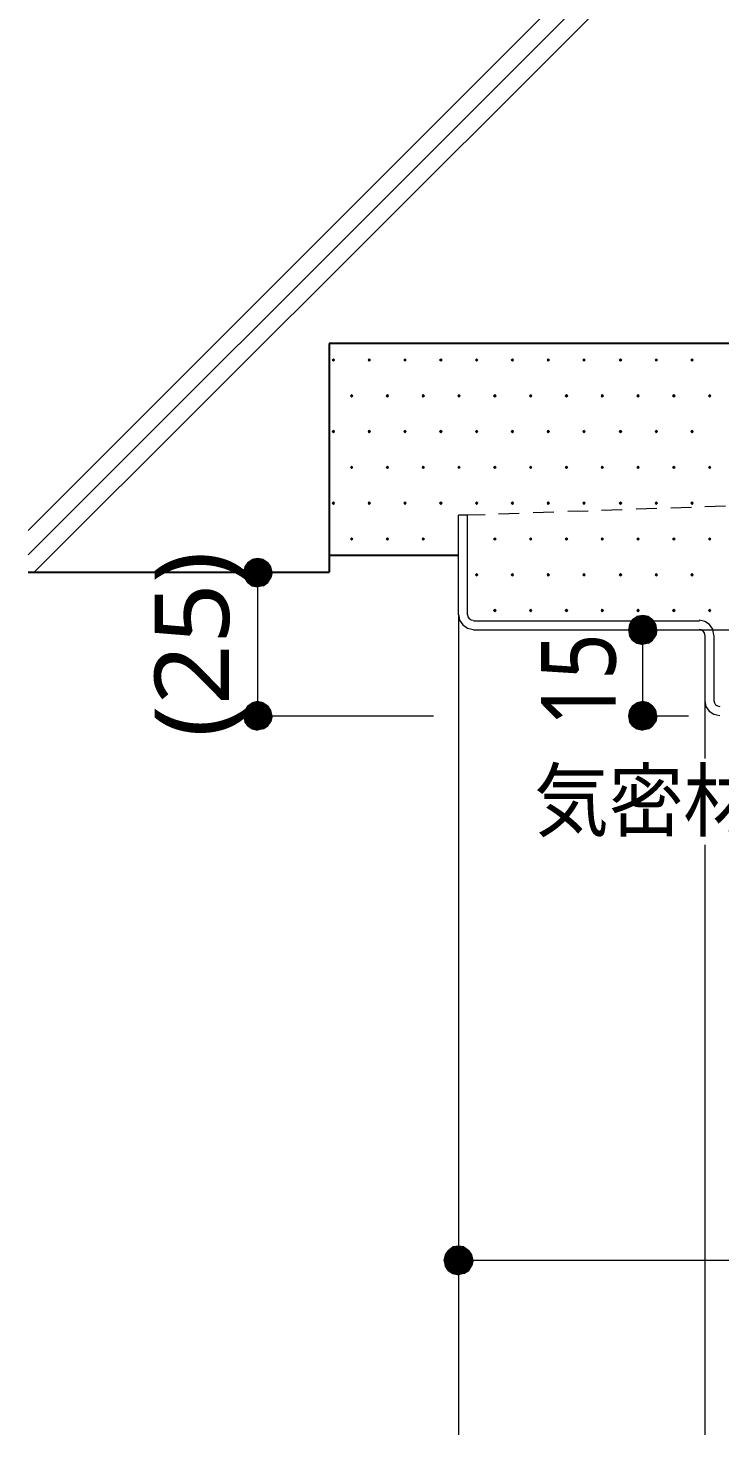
# Model space of a CAD drawing. Header units: millimetres. Extents: x 0 to 420, y 0 to 297.
# Drawn here: x 309.94 to 334.07, y 195.96 to 245.05 of the extents above; entities that cross this region are included whole.
import ezdxf
from ezdxf.enums import TextEntityAlignment as Align

# ---------------------------------------------------------------- set-up
doc = ezdxf.new("R2010")
doc.units = ezdxf.units.MM
doc.styles.add('kst32b', font='NotoSansJP-Variable.ttf')

msp = doc.modelspace()

# ---------------------------------------------------------------- hatches: boundary and pattern name
for points in [[(320.59, 233.511), (320.569, 233.489), (320.548, 233.468), (320.569, 233.447), (320.59, 233.426), (320.612, 233.447), (320.633, 233.468), (320.612, 233.489), (320.59, 233.511)], [(321.839, 233.511), (321.818, 233.489), (321.797, 233.468), (321.818, 233.447), (321.839, 233.426), (321.86, 233.447), (321.882, 233.468), (321.86, 233.489), (321.839, 233.511)], [(323.088, 233.511), (323.067, 233.489), (323.046, 233.468), (323.067, 233.447), (323.088, 233.426), (323.109, 233.447), (323.13, 233.468), (323.109, 233.489), (323.088, 233.511)], [(324.337, 233.511), (324.316, 233.489), (324.295, 233.468), (324.316, 233.447), (324.337, 233.426), (324.358, 233.447), (324.379, 233.468), (324.358, 233.489), (324.337, 233.511)], [(325.586, 233.511), (325.564, 233.489), (325.543, 233.468), (325.564, 233.447), (325.586, 233.426), (325.607, 233.447), (325.628, 233.468), (325.607, 233.489), (325.586, 233.511)], [(326.834, 233.511), (326.813, 233.489), (326.792, 233.468), (326.813, 233.447), (326.834, 233.426), (326.856, 233.447), (326.877, 233.468), (326.856, 233.489), (326.834, 233.511)], [(328.083, 233.511), (328.062, 233.489), (328.041, 233.468), (328.062, 233.447), (328.083, 233.426), (328.104, 233.447), (328.126, 233.468), (328.104, 233.489), (328.083, 233.511)], [(329.332, 233.511), (329.311, 233.489), (329.29, 233.468), (329.311, 233.447), (329.332, 233.426), (329.353, 233.447), (329.375, 233.468), (329.353, 233.489), (329.332, 233.511)], [(330.602, 233.511), (330.581, 233.489), (330.56, 233.468), (330.581, 233.447), (330.602, 233.426), (330.623, 233.447), (330.645, 233.468), (330.623, 233.489), (330.602, 233.511)], [(331.851, 233.511), (331.83, 233.489), (331.809, 233.468), (331.83, 233.447), (331.851, 233.426), (331.872, 233.447), (331.893, 233.468), (331.872, 233.489), (331.851, 233.511)], [(333.1, 233.511), (333.079, 233.489), (333.057, 233.468), (333.079, 233.447), (333.1, 233.426), (333.121, 233.447), (333.142, 233.468), (333.121, 233.489), (333.1, 233.511)], [(321.225, 232.262), (321.204, 232.241), (321.183, 232.22), (321.204, 232.198), (321.225, 232.177), (321.246, 232.198), (321.268, 232.22), (321.246, 232.241), (321.225, 232.262)], [(322.474, 232.262), (322.453, 232.241), (322.432, 232.22), (322.453, 232.198), (322.474, 232.177), (322.495, 232.198), (322.516, 232.22), (322.495, 232.241), (322.474, 232.262)], [(323.723, 232.262), (323.702, 232.241), (323.681, 232.22), (323.702, 232.198), (323.723, 232.177), (323.744, 232.198), (323.765, 232.22), (323.744, 232.241), (323.723, 232.262)], [(324.972, 232.262), (324.951, 232.241), (324.929, 232.22), (324.951, 232.198), (324.972, 232.177), (324.993, 232.198), (325.014, 232.22), (324.993, 232.241), (324.972, 232.262)], [(326.221, 232.262), (326.2, 232.241), (326.178, 232.22), (326.2, 232.198), (326.221, 232.177), (326.242, 232.198), (326.263, 232.22), (326.242, 232.241), (326.221, 232.262)], [(327.47, 232.262), (327.448, 232.241), (327.427, 232.22), (327.448, 232.198), (327.47, 232.177), (327.491, 232.198), (327.512, 232.22), (327.491, 232.241), (327.47, 232.262)], [(328.718, 232.262), (328.697, 232.241), (328.676, 232.22), (328.697, 232.198), (328.718, 232.177), (328.739, 232.198), (328.761, 232.22), (328.739, 232.241), (328.718, 232.262)], [(329.967, 232.262), (329.946, 232.241), (329.925, 232.22), (329.946, 232.198), (329.967, 232.177), (329.988, 232.198), (330.01, 232.22), (329.988, 232.241), (329.967, 232.262)], [(331.216, 232.262), (331.195, 232.241), (331.174, 232.22), (331.195, 232.198), (331.216, 232.177), (331.237, 232.198), (331.258, 232.22), (331.237, 232.241), (331.216, 232.262)], [(332.465, 232.262), (332.444, 232.241), (332.422, 232.22), (332.444, 232.198), (332.465, 232.177), (332.486, 232.198), (332.507, 232.22), (332.486, 232.241), (332.465, 232.262)], [(333.714, 232.262), (333.693, 232.241), (333.671, 232.22), (333.693, 232.198), (333.714, 232.177), (333.735, 232.198), (333.756, 232.22), (333.735, 232.241), (333.714, 232.262)], [(320.59, 231.013), (320.569, 230.992), (320.548, 230.971), (320.569, 230.949), (320.59, 230.928), (320.612, 230.949), (320.633, 230.971), (320.612, 230.992), (320.59, 231.013)], [(321.839, 231.013), (321.818, 230.992), (321.797, 230.971), (321.818, 230.949), (321.839, 230.928), (321.86, 230.949), (321.882, 230.971), (321.86, 230.992), (321.839, 231.013)], [(323.088, 231.013), (323.067, 230.992), (323.046, 230.971), (323.067, 230.949), (323.088, 230.928), (323.109, 230.949), (323.13, 230.971), (323.109, 230.992), (323.088, 231.013)], [(324.337, 231.013), (324.316, 230.992), (324.295, 230.971), (324.316, 230.949), (324.337, 230.928), (324.358, 230.949), (324.379, 230.971), (324.358, 230.992), (324.337, 231.013)], [(325.586, 231.013), (325.564, 230.992), (325.543, 230.971), (325.564, 230.949), (325.586, 230.928), (325.607, 230.949), (325.628, 230.971), (325.607, 230.992), (325.586, 231.013)], [(326.834, 231.013), (326.813, 230.992), (326.792, 230.971), (326.813, 230.949), (326.834, 230.928), (326.856, 230.949), (326.877, 230.971), (326.856, 230.992), (326.834, 231.013)], [(328.083, 231.013), (328.062, 230.992), (328.041, 230.971), (328.062, 230.949), (328.083, 230.928), (328.104, 230.949), (328.126, 230.971), (328.104, 230.992), (328.083, 231.013)], [(329.332, 231.013), (329.311, 230.992), (329.29, 230.971), (329.311, 230.949), (329.332, 230.928), (329.353, 230.949), (329.375, 230.971), (329.353, 230.992), (329.332, 231.013)], [(330.602, 231.013), (330.581, 230.992), (330.56, 230.971), (330.581, 230.949), (330.602, 230.928), (330.623, 230.949), (330.645, 230.971), (330.623, 230.992), (330.602, 231.013)], [(331.851, 231.013), (331.83, 230.992), (331.809, 230.971), (331.83, 230.949), (331.851, 230.928), (331.872, 230.949), (331.893, 230.971), (331.872, 230.992), (331.851, 231.013)], [(333.1, 231.013), (333.079, 230.992), (333.057, 230.971), (333.079, 230.949), (333.1, 230.928), (333.121, 230.949), (333.142, 230.971), (333.121, 230.992), (333.1, 231.013)], [(321.225, 229.764), (321.204, 229.743), (321.183, 229.722), (321.204, 229.701), (321.225, 229.679), (321.246, 229.701), (321.268, 229.722), (321.246, 229.743), (321.225, 229.764)], [(322.474, 229.764), (322.453, 229.743), (322.432, 229.722), (322.453, 229.701), (322.474, 229.679), (322.495, 229.701), (322.516, 229.722), (322.495, 229.743), (322.474, 229.764)], [(323.723, 229.764), (323.702, 229.743), (323.681, 229.722), (323.702, 229.701), (323.723, 229.679), (323.744, 229.701), (323.765, 229.722), (323.744, 229.743), (323.723, 229.764)], [(324.972, 229.764), (324.951, 229.743), (324.929, 229.722), (324.951, 229.701), (324.972, 229.679), (324.993, 229.701), (325.014, 229.722), (324.993, 229.743), (324.972, 229.764)], [(326.221, 229.764), (326.2, 229.743), (326.178, 229.722), (326.2, 229.701), (326.221, 229.679), (326.242, 229.701), (326.263, 229.722), (326.242, 229.743), (326.221, 229.764)], [(327.47, 229.764), (327.448, 229.743), (327.427, 229.722), (327.448, 229.701), (327.47, 229.679), (327.491, 229.701), (327.512, 229.722), (327.491, 229.743), (327.47, 229.764)], [(328.718, 229.764), (328.697, 229.743), (328.676, 229.722), (328.697, 229.701), (328.718, 229.679), (328.739, 229.701), (328.761, 229.722), (328.739, 229.743), (328.718, 229.764)], [(329.967, 229.764), (329.946, 229.743), (329.925, 229.722), (329.946, 229.701), (329.967, 229.679), (329.988, 229.701), (330.01, 229.722), (329.988, 229.743), (329.967, 229.764)], [(331.216, 229.764), (331.195, 229.743), (331.174, 229.722), (331.195, 229.701), (331.216, 229.679), (331.237, 229.701), (331.258, 229.722), (331.237, 229.743), (331.216, 229.764)], [(332.465, 229.764), (332.444, 229.743), (332.422, 229.722), (332.444, 229.701), (332.465, 229.679), (332.486, 229.701), (332.507, 229.722), (332.486, 229.743), (332.465, 229.764)], [(333.714, 229.764), (333.693, 229.743), (333.671, 229.722), (333.693, 229.701), (333.714, 229.679), (333.735, 229.701), (333.756, 229.722), (333.735, 229.743), (333.714, 229.764)], [(320.59, 228.515), (320.569, 228.494), (320.548, 228.473), (320.569, 228.452), (320.59, 228.431), (320.612, 228.452), (320.633, 228.473), (320.612, 228.494), (320.59, 228.515)], [(321.839, 228.515), (321.818, 228.494), (321.797, 228.473), (321.818, 228.452), (321.839, 228.431), (321.86, 228.452), (321.882, 228.473), (321.86, 228.494), (321.839, 228.515)], [(323.088, 228.515), (323.067, 228.494), (323.046, 228.473), (323.067, 228.452), (323.088, 228.431), (323.109, 228.452), (323.13, 228.473), (323.109, 228.494), (323.088, 228.515)], [(324.337, 228.515), (324.316, 228.494), (324.295, 228.473), (324.316, 228.452), (324.337, 228.431), (324.358, 228.452), (324.379, 228.473), (324.358, 228.494), (324.337, 228.515)], [(325.586, 228.515), (325.564, 228.494), (325.543, 228.473), (325.564, 228.452), (325.586, 228.431), (325.607, 228.452), (325.628, 228.473), (325.607, 228.494), (325.586, 228.515)], [(326.834, 228.515), (326.813, 228.494), (326.792, 228.473), (326.813, 228.452), (326.834, 228.431), (326.856, 228.452), (326.877, 228.473), (326.856, 228.494), (326.834, 228.515)], [(328.083, 228.515), (328.062, 228.494), (328.041, 228.473), (328.062, 228.452), (328.083, 228.431), (328.104, 228.452), (328.126, 228.473), (328.104, 228.494), (328.083, 228.515)], [(329.332, 228.515), (329.311, 228.494), (329.29, 228.473), (329.311, 228.452), (329.332, 228.431), (329.353, 228.452), (329.375, 228.473), (329.353, 228.494), (329.332, 228.515)], [(330.602, 228.515), (330.581, 228.494), (330.56, 228.473), (330.581, 228.452), (330.602, 228.431), (330.623, 228.452), (330.645, 228.473), (330.623, 228.494), (330.602, 228.515)], [(331.851, 228.515), (331.83, 228.494), (331.809, 228.473), (331.83, 228.452), (331.851, 228.431), (331.872, 228.452), (331.893, 228.473), (331.872, 228.494), (331.851, 228.515)], [(333.1, 228.515), (333.079, 228.494), (333.057, 228.473), (333.079, 228.452), (333.1, 228.431), (333.121, 228.452), (333.142, 228.473), (333.121, 228.494), (333.1, 228.515)], [(321.225, 227.266), (321.204, 227.245), (321.183, 227.224), (321.204, 227.203), (321.225, 227.182), (321.246, 227.203), (321.268, 227.224), (321.246, 227.245), (321.225, 227.266)], [(322.474, 227.266), (322.453, 227.245), (322.432, 227.224), (322.453, 227.203), (322.474, 227.182), (322.495, 227.203), (322.516, 227.224), (322.495, 227.245), (322.474, 227.266)], [(323.723, 227.266), (323.702, 227.245), (323.681, 227.224), (323.702, 227.203), (323.723, 227.182), (323.744, 227.203), (323.765, 227.224), (323.744, 227.245), (323.723, 227.266)], [(326.221, 227.266), (326.2, 227.245), (326.178, 227.224), (326.2, 227.203), (326.221, 227.182), (326.242, 227.203), (326.263, 227.224), (326.242, 227.245), (326.221, 227.266)], [(327.47, 227.266), (327.448, 227.245), (327.427, 227.224), (327.448, 227.203), (327.47, 227.182), (327.491, 227.203), (327.512, 227.224), (327.491, 227.245), (327.47, 227.266)], [(328.718, 227.266), (328.697, 227.245), (328.676, 227.224), (328.697, 227.203), (328.718, 227.182), (328.739, 227.203), (328.761, 227.224), (328.739, 227.245), (328.718, 227.266)], [(329.967, 227.266), (329.946, 227.245), (329.925, 227.224), (329.946, 227.203), (329.967, 227.182), (329.988, 227.203), (330.01, 227.224), (329.988, 227.245), (329.967, 227.266)], [(331.216, 227.266), (331.195, 227.245), (331.174, 227.224), (331.195, 227.203), (331.216, 227.182), (331.237, 227.203), (331.258, 227.224), (331.237, 227.245), (331.216, 227.266)], [(332.465, 227.266), (332.444, 227.245), (332.422, 227.224), (332.444, 227.203), (332.465, 227.182), (332.486, 227.203), (332.507, 227.224), (332.486, 227.245), (332.465, 227.266)], [(333.714, 227.266), (333.693, 227.245), (333.671, 227.224), (333.693, 227.203), (333.714, 227.182), (333.735, 227.203), (333.756, 227.224), (333.735, 227.245), (333.714, 227.266)], [(317.5, 226.25), (317.458, 226.06), (317.945, 226.06), (317.5, 226.25)], [(325.586, 226.018), (325.564, 225.996), (325.543, 225.975), (325.564, 225.954), (325.586, 225.933), (325.607, 225.954), (325.628, 225.975), (325.607, 225.996), (325.586, 226.018)], [(326.834, 226.018), (326.813, 225.996), (326.792, 225.975), (326.813, 225.954), (326.834, 225.933), (326.856, 225.954), (326.877, 225.975), (326.856, 225.996), (326.834, 226.018)], [(328.083, 226.018), (328.062, 225.996), (328.041, 225.975), (328.062, 225.954), (328.083, 225.933), (328.104, 225.954), (328.126, 225.975), (328.104, 225.996), (328.083, 226.018)], [(329.332, 226.018), (329.311, 225.996), (329.29, 225.975), (329.311, 225.954), (329.332, 225.933), (329.353, 225.954), (329.375, 225.975), (329.353, 225.996), (329.332, 226.018)], [(330.602, 226.018), (330.581, 225.996), (330.56, 225.975), (330.581, 225.954), (330.602, 225.933), (330.623, 225.954), (330.645, 225.975), (330.623, 225.996), (330.602, 226.018)], [(331.851, 226.018), (331.83, 225.996), (331.809, 225.975), (331.83, 225.954), (331.851, 225.933), (331.872, 225.954), (331.893, 225.975), (331.872, 225.996), (331.851, 226.018)], [(333.1, 226.018), (333.079, 225.996), (333.057, 225.975), (333.079, 225.954), (333.1, 225.933), (333.121, 225.954), (333.142, 225.975), (333.121, 225.996), (333.1, 226.018)], [(326.221, 224.769), (326.2, 224.748), (326.178, 224.726), (326.2, 224.705), (326.221, 224.684), (326.242, 224.705), (326.263, 224.726), (326.242, 224.748), (326.221, 224.769)], [(327.47, 224.769), (327.448, 224.748), (327.427, 224.726), (327.448, 224.705), (327.47, 224.684), (327.491, 224.705), (327.512, 224.726), (327.491, 224.748), (327.47, 224.769)], [(328.718, 224.769), (328.697, 224.748), (328.676, 224.726), (328.697, 224.705), (328.718, 224.684), (328.739, 224.705), (328.761, 224.726), (328.739, 224.748), (328.718, 224.769)], [(329.967, 224.769), (329.946, 224.748), (329.925, 224.726), (329.946, 224.705), (329.967, 224.684), (329.988, 224.705), (330.01, 224.726), (329.988, 224.748), (329.967, 224.769)], [(331.216, 224.769), (331.195, 224.748), (331.174, 224.726), (331.195, 224.705), (331.216, 224.684), (331.237, 224.705), (331.258, 224.726), (331.237, 224.748), (331.216, 224.769)], [(332.465, 224.769), (332.444, 224.748), (332.422, 224.726), (332.444, 224.705), (332.465, 224.684), (332.486, 224.705), (332.507, 224.726), (332.486, 224.748), (332.465, 224.769)], [(333.714, 224.769), (333.693, 224.748), (333.671, 224.726), (333.693, 224.705), (333.714, 224.684), (333.735, 224.705), (333.756, 224.726), (333.735, 224.748), (333.714, 224.769)], [(330.92, 224.24), (330.877, 224.049), (331.385, 224.049), (330.92, 224.24)], [(317.5, 221.234), (317.458, 221.043), (317.945, 221.043), (317.5, 221.234)], [(330.92, 221.234), (330.877, 221.043), (331.385, 221.043), (330.92, 221.234)], [(324.485, 202.247), (324.443, 202.057), (324.951, 202.057), (324.485, 202.247)]]:
    msp.add_hatch(color=7).paths.add_polyline_path(points)
h = msp.add_hatch(color=7)
h.paths.add_polyline_path([(317.945, 226.547), (317.754, 226.504), (317.945, 226.06), (317.945, 226.547)])
h.paths.add_polyline_path([(317.754, 226.504), (317.945, 226.06), (317.606, 226.399), (317.754, 226.504)])
h.paths.add_polyline_path([(317.945, 226.06), (317.606, 226.399), (317.5, 226.25), (317.945, 226.06)])
h = msp.add_hatch(color=7)
h.paths.add_polyline_path([(318.41, 226.25), (318.304, 226.399), (317.945, 226.06), (318.41, 226.25)])
h.paths.add_polyline_path([(318.304, 226.399), (317.945, 226.06), (318.135, 226.504), (318.304, 226.399)])
h.paths.add_polyline_path([(317.945, 226.06), (318.135, 226.504), (317.945, 226.547), (317.945, 226.06)])
h = msp.add_hatch(color=7)
h.paths.add_polyline_path([(317.458, 226.06), (317.5, 225.87), (317.945, 226.06), (317.458, 226.06)])
h.paths.add_polyline_path([(317.5, 225.87), (317.945, 226.06), (317.606, 225.7), (317.5, 225.87)])
h.paths.add_polyline_path([(317.945, 226.06), (317.606, 225.7), (317.754, 225.594), (317.945, 226.06)])
h = msp.add_hatch(color=7)
h.paths.add_polyline_path([(317.754, 225.594), (317.945, 225.552), (317.945, 226.06), (317.754, 225.594)])
h.paths.add_polyline_path([(317.945, 225.552), (317.945, 226.06), (318.135, 225.594), (317.945, 225.552)])
h.paths.add_polyline_path([(317.945, 226.06), (318.135, 225.594), (318.304, 225.7), (317.945, 226.06)])
h = msp.add_hatch(color=7)
h.paths.add_polyline_path([(318.304, 225.7), (318.41, 225.87), (317.945, 226.06), (318.304, 225.7)])
h.paths.add_polyline_path([(318.41, 225.87), (317.945, 226.06), (318.453, 226.06), (318.41, 225.87)])
h.paths.add_polyline_path([(317.945, 226.06), (318.453, 226.06), (318.41, 226.25), (317.945, 226.06)])
h = msp.add_hatch(color=7)
h.paths.add_polyline_path([(331.385, 224.557), (331.174, 224.515), (331.385, 224.049), (331.385, 224.557)])
h.paths.add_polyline_path([(331.174, 224.515), (331.385, 224.049), (331.026, 224.409), (331.174, 224.515)])
h.paths.add_polyline_path([(331.385, 224.049), (331.026, 224.409), (330.92, 224.24), (331.385, 224.049)])
h = msp.add_hatch(color=7)
h.paths.add_polyline_path([(331.83, 224.24), (331.724, 224.409), (331.385, 224.049), (331.83, 224.24)])
h.paths.add_polyline_path([(331.724, 224.409), (331.385, 224.049), (331.576, 224.515), (331.724, 224.409)])
h.paths.add_polyline_path([(331.385, 224.049), (331.576, 224.515), (331.385, 224.557), (331.385, 224.049)])
h = msp.add_hatch(color=7)
h.paths.add_polyline_path([(330.877, 224.049), (330.92, 223.859), (331.385, 224.049), (330.877, 224.049)])
h.paths.add_polyline_path([(330.92, 223.859), (331.385, 224.049), (331.026, 223.689), (330.92, 223.859)])
h.paths.add_polyline_path([(331.385, 224.049), (331.026, 223.689), (331.174, 223.583), (331.385, 224.049)])
h = msp.add_hatch(color=7)
h.paths.add_polyline_path([(331.174, 223.583), (331.385, 223.541), (331.385, 224.049), (331.174, 223.583)])
h.paths.add_polyline_path([(331.385, 223.541), (331.385, 224.049), (331.576, 223.583), (331.385, 223.541)])
h.paths.add_polyline_path([(331.385, 224.049), (331.576, 223.583), (331.724, 223.689), (331.385, 224.049)])
h = msp.add_hatch(color=7)
h.paths.add_polyline_path([(331.724, 223.689), (331.83, 223.859), (331.385, 224.049), (331.724, 223.689)])
h.paths.add_polyline_path([(331.83, 223.859), (331.385, 224.049), (331.872, 224.049), (331.83, 223.859)])
h.paths.add_polyline_path([(331.385, 224.049), (331.872, 224.049), (331.83, 224.24), (331.385, 224.049)])
h = msp.add_hatch(color=7)
h.paths.add_polyline_path([(317.945, 221.551), (317.754, 221.509), (317.945, 221.043), (317.945, 221.551)])
h.paths.add_polyline_path([(317.754, 221.509), (317.945, 221.043), (317.606, 221.403), (317.754, 221.509)])
h.paths.add_polyline_path([(317.945, 221.043), (317.606, 221.403), (317.5, 221.234), (317.945, 221.043)])
h = msp.add_hatch(color=7)
h.paths.add_polyline_path([(318.41, 221.234), (318.304, 221.403), (317.945, 221.043), (318.41, 221.234)])
h.paths.add_polyline_path([(318.304, 221.403), (317.945, 221.043), (318.135, 221.509), (318.304, 221.403)])
h.paths.add_polyline_path([(317.945, 221.043), (318.135, 221.509), (317.945, 221.551), (317.945, 221.043)])
h = msp.add_hatch(color=7)
h.paths.add_polyline_path([(331.385, 221.551), (331.174, 221.509), (331.385, 221.043), (331.385, 221.551)])
h.paths.add_polyline_path([(331.174, 221.509), (331.385, 221.043), (331.026, 221.403), (331.174, 221.509)])
h.paths.add_polyline_path([(331.385, 221.043), (331.026, 221.403), (330.92, 221.234), (331.385, 221.043)])
h = msp.add_hatch(color=7)
h.paths.add_polyline_path([(331.83, 221.234), (331.724, 221.403), (331.385, 221.043), (331.83, 221.234)])
h.paths.add_polyline_path([(331.724, 221.403), (331.385, 221.043), (331.576, 221.509), (331.724, 221.403)])
h.paths.add_polyline_path([(331.385, 221.043), (331.576, 221.509), (331.385, 221.551), (331.385, 221.043)])
h = msp.add_hatch(color=7)
h.paths.add_polyline_path([(317.458, 221.043), (317.5, 220.853), (317.945, 221.043), (317.458, 221.043)])
h.paths.add_polyline_path([(317.5, 220.853), (317.945, 221.043), (317.606, 220.705), (317.5, 220.853)])
h.paths.add_polyline_path([(317.945, 221.043), (317.606, 220.705), (317.754, 220.599), (317.945, 221.043)])
h = msp.add_hatch(color=7)
h.paths.add_polyline_path([(317.754, 220.599), (317.945, 220.557), (317.945, 221.043), (317.754, 220.599)])
h.paths.add_polyline_path([(317.945, 220.557), (317.945, 221.043), (318.135, 220.599), (317.945, 220.557)])
h.paths.add_polyline_path([(317.945, 221.043), (318.135, 220.599), (318.304, 220.705), (317.945, 221.043)])
h = msp.add_hatch(color=7)
h.paths.add_polyline_path([(318.304, 220.705), (318.41, 220.853), (317.945, 221.043), (318.304, 220.705)])
h.paths.add_polyline_path([(318.41, 220.853), (317.945, 221.043), (318.453, 221.043), (318.41, 220.853)])
h.paths.add_polyline_path([(317.945, 221.043), (318.453, 221.043), (318.41, 221.234), (317.945, 221.043)])
h = msp.add_hatch(color=7)
h.paths.add_polyline_path([(330.877, 221.043), (330.92, 220.853), (331.385, 221.043), (330.877, 221.043)])
h.paths.add_polyline_path([(330.92, 220.853), (331.385, 221.043), (331.026, 220.705), (330.92, 220.853)])
h.paths.add_polyline_path([(331.385, 221.043), (331.026, 220.705), (331.174, 220.599), (331.385, 221.043)])
h = msp.add_hatch(color=7)
h.paths.add_polyline_path([(331.174, 220.599), (331.385, 220.557), (331.385, 221.043), (331.174, 220.599)])
h.paths.add_polyline_path([(331.385, 220.557), (331.385, 221.043), (331.576, 220.599), (331.385, 220.557)])
h.paths.add_polyline_path([(331.385, 221.043), (331.576, 220.599), (331.724, 220.705), (331.385, 221.043)])
h = msp.add_hatch(color=7)
h.paths.add_polyline_path([(331.724, 220.705), (331.83, 220.853), (331.385, 221.043), (331.724, 220.705)])
h.paths.add_polyline_path([(331.83, 220.853), (331.385, 221.043), (331.872, 221.043), (331.83, 220.853)])
h.paths.add_polyline_path([(331.385, 221.043), (331.872, 221.043), (331.83, 221.234), (331.385, 221.043)])
h = msp.add_hatch(color=7)
h.paths.add_polyline_path([(324.951, 202.544), (324.76, 202.523), (324.951, 202.057), (324.951, 202.544)])
h.paths.add_polyline_path([(324.76, 202.523), (324.951, 202.057), (324.591, 202.396), (324.76, 202.523)])
h.paths.add_polyline_path([(324.951, 202.057), (324.591, 202.396), (324.485, 202.247), (324.951, 202.057)])
h = msp.add_hatch(color=7)
h.paths.add_polyline_path([(325.416, 202.247), (325.311, 202.396), (324.951, 202.057), (325.416, 202.247)])
h.paths.add_polyline_path([(325.311, 202.396), (324.951, 202.057), (325.141, 202.523), (325.311, 202.396)])
h.paths.add_polyline_path([(324.951, 202.057), (325.141, 202.523), (324.951, 202.544), (324.951, 202.057)])
h = msp.add_hatch(color=7)
h.paths.add_polyline_path([(325.311, 201.697), (325.416, 201.866), (324.951, 202.057), (325.311, 201.697)])
h.paths.add_polyline_path([(325.416, 201.866), (324.951, 202.057), (325.459, 202.057), (325.416, 201.866)])
h.paths.add_polyline_path([(324.951, 202.057), (325.459, 202.057), (325.416, 202.247), (324.951, 202.057)])
h = msp.add_hatch(color=7)
h.paths.add_polyline_path([(324.443, 202.057), (324.485, 201.866), (324.951, 202.057), (324.443, 202.057)])
h.paths.add_polyline_path([(324.485, 201.866), (324.951, 202.057), (324.591, 201.697), (324.485, 201.866)])
h.paths.add_polyline_path([(324.951, 202.057), (324.591, 201.697), (324.76, 201.591), (324.951, 202.057)])
h = msp.add_hatch(color=7)
h.paths.add_polyline_path([(324.76, 201.591), (324.951, 201.549), (324.951, 202.057), (324.76, 201.591)])
h.paths.add_polyline_path([(324.951, 201.549), (324.951, 202.057), (325.141, 201.591), (324.951, 201.549)])
h.paths.add_polyline_path([(324.951, 202.057), (325.141, 201.591), (325.311, 201.697), (324.951, 202.057)])

# ---------------------------------------------------------------- linework, layer by layer
at = {"lineweight": 13}
for points in [[(309.944, 226.674), (339.323, 256.053)], [(309.944, 227.521), (338.455, 256.053)], [(310.155, 226.06), (340.17, 256.053)], [(331.872, 228.282), (331.153, 228.261)], [(333.079, 228.325), (332.359, 228.304)], [(334.264, 228.367), (333.544, 228.346)], [(325.268, 228.05), (324.951, 228.05)], [(324.951, 224.578), (324.951, 228.05)], [(325.882, 228.071), (325.268, 228.05)], [(325.268, 224.578), (325.268, 228.05)], [(327.067, 228.113), (326.348, 228.092)], [(328.274, 228.155), (327.554, 228.134)], [(329.48, 228.198), (328.761, 228.177)], [(330.666, 228.24), (329.946, 228.219)], [(317.945, 226.06), (317.945, 221.043)], [(324.951, 224.589), (324.991, 224.387), (325.103, 224.222), (325.267, 224.111), (325.469, 224.07)], [(324.951, 224.578), (324.951, 195.961)], [(325.268, 224.589), (325.284, 224.511), (325.327, 224.447), (325.391, 224.404), (325.469, 224.388)], [(325.48, 224.367), (333.354, 224.367)], [(333.862, 223.869), (333.821, 224.071), (333.71, 224.236), (333.545, 224.347), (333.343, 224.388)], [(325.48, 224.049), (333.354, 224.049)], [(331.385, 221.043), (331.385, 224.049), (336.465, 224.049)], [(333.544, 223.869), (333.529, 223.948), (333.485, 224.011), (333.422, 224.055), (333.343, 224.07)], [(333.544, 223.859), (333.544, 221.573)], [(333.862, 223.859), (333.862, 221.573)], [(333.544, 221.583), (333.585, 221.381), (333.696, 221.217), (333.861, 221.105), (334.063, 221.065)], [(333.544, 221.573), (333.544, 219.562)], [(333.862, 221.583), (333.878, 221.505), (333.921, 221.441), (333.985, 221.398), (334.063, 221.382)], [(324.083, 221.043), (317.945, 221.043)], [(332.973, 221.043), (331.385, 221.043)], [(333.544, 216.556), (333.544, 207.328), (333.544, 195.961)], [(324.951, 202.057), (348.954, 202.057)]]:
    msp.add_lwpolyline(points, dxfattribs=at)
at = {"lineweight": 25}
for points in [[(346.943, 234.04), (320.442, 234.04)], [(320.442, 234.04), (320.442, 226.06)], [(320.442, 226.653), (324.951, 226.653)], [(309.944, 226.06), (320.442, 226.06)]]:
    msp.add_lwpolyline(points, dxfattribs=at)
at = {"lineweight": 0}
for points in [[(320.59, 233.511), (320.569, 233.489), (320.548, 233.468), (320.569, 233.447), (320.59, 233.426), (320.612, 233.447), (320.633, 233.468), (320.612, 233.489)], [(321.839, 233.511), (321.818, 233.489), (321.797, 233.468), (321.818, 233.447), (321.839, 233.426), (321.86, 233.447), (321.882, 233.468), (321.86, 233.489)], [(323.088, 233.511), (323.067, 233.489), (323.046, 233.468), (323.067, 233.447), (323.088, 233.426), (323.109, 233.447), (323.13, 233.468), (323.109, 233.489)], [(324.337, 233.511), (324.316, 233.489), (324.295, 233.468), (324.316, 233.447), (324.337, 233.426), (324.358, 233.447), (324.379, 233.468), (324.358, 233.489)], [(325.586, 233.511), (325.564, 233.489), (325.543, 233.468), (325.564, 233.447), (325.586, 233.426), (325.607, 233.447), (325.628, 233.468), (325.607, 233.489)], [(326.834, 233.511), (326.813, 233.489), (326.792, 233.468), (326.813, 233.447), (326.834, 233.426), (326.856, 233.447), (326.877, 233.468), (326.856, 233.489)], [(328.083, 233.511), (328.062, 233.489), (328.041, 233.468), (328.062, 233.447), (328.083, 233.426), (328.104, 233.447), (328.126, 233.468), (328.104, 233.489)], [(329.332, 233.511), (329.311, 233.489), (329.29, 233.468), (329.311, 233.447), (329.332, 233.426), (329.353, 233.447), (329.375, 233.468), (329.353, 233.489)], [(330.602, 233.511), (330.581, 233.489), (330.56, 233.468), (330.581, 233.447), (330.602, 233.426), (330.623, 233.447), (330.645, 233.468), (330.623, 233.489)], [(331.851, 233.511), (331.83, 233.489), (331.809, 233.468), (331.83, 233.447), (331.851, 233.426), (331.872, 233.447), (331.893, 233.468), (331.872, 233.489)], [(333.1, 233.511), (333.079, 233.489), (333.057, 233.468), (333.079, 233.447), (333.1, 233.426), (333.121, 233.447), (333.142, 233.468), (333.121, 233.489)], [(321.225, 232.262), (321.204, 232.241), (321.183, 232.22), (321.204, 232.198), (321.225, 232.177), (321.246, 232.198), (321.268, 232.22), (321.246, 232.241)], [(322.474, 232.262), (322.453, 232.241), (322.432, 232.22), (322.453, 232.198), (322.474, 232.177), (322.495, 232.198), (322.516, 232.22), (322.495, 232.241)], [(323.723, 232.262), (323.702, 232.241), (323.681, 232.22), (323.702, 232.198), (323.723, 232.177), (323.744, 232.198), (323.765, 232.22), (323.744, 232.241)], [(324.972, 232.262), (324.951, 232.241), (324.929, 232.22), (324.951, 232.198), (324.972, 232.177), (324.993, 232.198), (325.014, 232.22), (324.993, 232.241)], [(326.221, 232.262), (326.2, 232.241), (326.178, 232.22), (326.2, 232.198), (326.221, 232.177), (326.242, 232.198), (326.263, 232.22), (326.242, 232.241)], [(327.47, 232.262), (327.448, 232.241), (327.427, 232.22), (327.448, 232.198), (327.47, 232.177), (327.491, 232.198), (327.512, 232.22), (327.491, 232.241)], [(328.718, 232.262), (328.697, 232.241), (328.676, 232.22), (328.697, 232.198), (328.718, 232.177), (328.739, 232.198), (328.761, 232.22), (328.739, 232.241)], [(329.967, 232.262), (329.946, 232.241), (329.925, 232.22), (329.946, 232.198), (329.967, 232.177), (329.988, 232.198), (330.01, 232.22), (329.988, 232.241)], [(331.216, 232.262), (331.195, 232.241), (331.174, 232.22), (331.195, 232.198), (331.216, 232.177), (331.237, 232.198), (331.258, 232.22), (331.237, 232.241)], [(332.465, 232.262), (332.444, 232.241), (332.422, 232.22), (332.444, 232.198), (332.465, 232.177), (332.486, 232.198), (332.507, 232.22), (332.486, 232.241)], [(333.714, 232.262), (333.693, 232.241), (333.671, 232.22), (333.693, 232.198), (333.714, 232.177), (333.735, 232.198), (333.756, 232.22), (333.735, 232.241)], [(320.59, 231.013), (320.569, 230.992), (320.548, 230.971), (320.569, 230.949), (320.59, 230.928), (320.612, 230.949), (320.633, 230.971), (320.612, 230.992)], [(321.839, 231.013), (321.818, 230.992), (321.797, 230.971), (321.818, 230.949), (321.839, 230.928), (321.86, 230.949), (321.882, 230.971), (321.86, 230.992)], [(323.088, 231.013), (323.067, 230.992), (323.046, 230.971), (323.067, 230.949), (323.088, 230.928), (323.109, 230.949), (323.13, 230.971), (323.109, 230.992)], [(324.337, 231.013), (324.316, 230.992), (324.295, 230.971), (324.316, 230.949), (324.337, 230.928), (324.358, 230.949), (324.379, 230.971), (324.358, 230.992)], [(325.586, 231.013), (325.564, 230.992), (325.543, 230.971), (325.564, 230.949), (325.586, 230.928), (325.607, 230.949), (325.628, 230.971), (325.607, 230.992)], [(326.834, 231.013), (326.813, 230.992), (326.792, 230.971), (326.813, 230.949), (326.834, 230.928), (326.856, 230.949), (326.877, 230.971), (326.856, 230.992)], [(328.083, 231.013), (328.062, 230.992), (328.041, 230.971), (328.062, 230.949), (328.083, 230.928), (328.104, 230.949), (328.126, 230.971), (328.104, 230.992)], [(329.332, 231.013), (329.311, 230.992), (329.29, 230.971), (329.311, 230.949), (329.332, 230.928), (329.353, 230.949), (329.375, 230.971), (329.353, 230.992)], [(330.602, 231.013), (330.581, 230.992), (330.56, 230.971), (330.581, 230.949), (330.602, 230.928), (330.623, 230.949), (330.645, 230.971), (330.623, 230.992)], [(331.851, 231.013), (331.83, 230.992), (331.809, 230.971), (331.83, 230.949), (331.851, 230.928), (331.872, 230.949), (331.893, 230.971), (331.872, 230.992)], [(333.1, 231.013), (333.079, 230.992), (333.057, 230.971), (333.079, 230.949), (333.1, 230.928), (333.121, 230.949), (333.142, 230.971), (333.121, 230.992)], [(321.225, 229.764), (321.204, 229.743), (321.183, 229.722), (321.204, 229.701), (321.225, 229.679), (321.246, 229.701), (321.268, 229.722), (321.246, 229.743)], [(322.474, 229.764), (322.453, 229.743), (322.432, 229.722), (322.453, 229.701), (322.474, 229.679), (322.495, 229.701), (322.516, 229.722), (322.495, 229.743)], [(323.723, 229.764), (323.702, 229.743), (323.681, 229.722), (323.702, 229.701), (323.723, 229.679), (323.744, 229.701), (323.765, 229.722), (323.744, 229.743)], [(324.972, 229.764), (324.951, 229.743), (324.929, 229.722), (324.951, 229.701), (324.972, 229.679), (324.993, 229.701), (325.014, 229.722), (324.993, 229.743)], [(326.221, 229.764), (326.2, 229.743), (326.178, 229.722), (326.2, 229.701), (326.221, 229.679), (326.242, 229.701), (326.263, 229.722), (326.242, 229.743)], [(327.47, 229.764), (327.448, 229.743), (327.427, 229.722), (327.448, 229.701), (327.47, 229.679), (327.491, 229.701), (327.512, 229.722), (327.491, 229.743)], [(328.718, 229.764), (328.697, 229.743), (328.676, 229.722), (328.697, 229.701), (328.718, 229.679), (328.739, 229.701), (328.761, 229.722), (328.739, 229.743)], [(329.967, 229.764), (329.946, 229.743), (329.925, 229.722), (329.946, 229.701), (329.967, 229.679), (329.988, 229.701), (330.01, 229.722), (329.988, 229.743)], [(331.216, 229.764), (331.195, 229.743), (331.174, 229.722), (331.195, 229.701), (331.216, 229.679), (331.237, 229.701), (331.258, 229.722), (331.237, 229.743)], [(332.465, 229.764), (332.444, 229.743), (332.422, 229.722), (332.444, 229.701), (332.465, 229.679), (332.486, 229.701), (332.507, 229.722), (332.486, 229.743)], [(333.714, 229.764), (333.693, 229.743), (333.671, 229.722), (333.693, 229.701), (333.714, 229.679), (333.735, 229.701), (333.756, 229.722), (333.735, 229.743)], [(320.59, 228.515), (320.569, 228.494), (320.548, 228.473), (320.569, 228.452), (320.59, 228.431), (320.612, 228.452), (320.633, 228.473), (320.612, 228.494)], [(321.839, 228.515), (321.818, 228.494), (321.797, 228.473), (321.818, 228.452), (321.839, 228.431), (321.86, 228.452), (321.882, 228.473), (321.86, 228.494)], [(323.088, 228.515), (323.067, 228.494), (323.046, 228.473), (323.067, 228.452), (323.088, 228.431), (323.109, 228.452), (323.13, 228.473), (323.109, 228.494)], [(324.337, 228.515), (324.316, 228.494), (324.295, 228.473), (324.316, 228.452), (324.337, 228.431), (324.358, 228.452), (324.379, 228.473), (324.358, 228.494)], [(325.586, 228.515), (325.564, 228.494), (325.543, 228.473), (325.564, 228.452), (325.586, 228.431), (325.607, 228.452), (325.628, 228.473), (325.607, 228.494)], [(326.834, 228.515), (326.813, 228.494), (326.792, 228.473), (326.813, 228.452), (326.834, 228.431), (326.856, 228.452), (326.877, 228.473), (326.856, 228.494)], [(328.083, 228.515), (328.062, 228.494), (328.041, 228.473), (328.062, 228.452), (328.083, 228.431), (328.104, 228.452), (328.126, 228.473), (328.104, 228.494)], [(329.332, 228.515), (329.311, 228.494), (329.29, 228.473), (329.311, 228.452), (329.332, 228.431), (329.353, 228.452), (329.375, 228.473), (329.353, 228.494)], [(330.602, 228.515), (330.581, 228.494), (330.56, 228.473), (330.581, 228.452), (330.602, 228.431), (330.623, 228.452), (330.645, 228.473), (330.623, 228.494)], [(331.851, 228.515), (331.83, 228.494), (331.809, 228.473), (331.83, 228.452), (331.851, 228.431), (331.872, 228.452), (331.893, 228.473), (331.872, 228.494)], [(333.1, 228.515), (333.079, 228.494), (333.057, 228.473), (333.079, 228.452), (333.1, 228.431), (333.121, 228.452), (333.142, 228.473), (333.121, 228.494)], [(321.225, 227.266), (321.204, 227.245), (321.183, 227.224), (321.204, 227.203), (321.225, 227.182), (321.246, 227.203), (321.268, 227.224), (321.246, 227.245)], [(322.474, 227.266), (322.453, 227.245), (322.432, 227.224), (322.453, 227.203), (322.474, 227.182), (322.495, 227.203), (322.516, 227.224), (322.495, 227.245)], [(323.723, 227.266), (323.702, 227.245), (323.681, 227.224), (323.702, 227.203), (323.723, 227.182), (323.744, 227.203), (323.765, 227.224), (323.744, 227.245)], [(326.221, 227.266), (326.2, 227.245), (326.178, 227.224), (326.2, 227.203), (326.221, 227.182), (326.242, 227.203), (326.263, 227.224), (326.242, 227.245)], [(327.47, 227.266), (327.448, 227.245), (327.427, 227.224), (327.448, 227.203), (327.47, 227.182), (327.491, 227.203), (327.512, 227.224), (327.491, 227.245)], [(328.718, 227.266), (328.697, 227.245), (328.676, 227.224), (328.697, 227.203), (328.718, 227.182), (328.739, 227.203), (328.761, 227.224), (328.739, 227.245)], [(329.967, 227.266), (329.946, 227.245), (329.925, 227.224), (329.946, 227.203), (329.967, 227.182), (329.988, 227.203), (330.01, 227.224), (329.988, 227.245)], [(331.216, 227.266), (331.195, 227.245), (331.174, 227.224), (331.195, 227.203), (331.216, 227.182), (331.237, 227.203), (331.258, 227.224), (331.237, 227.245)], [(332.465, 227.266), (332.444, 227.245), (332.422, 227.224), (332.444, 227.203), (332.465, 227.182), (332.486, 227.203), (332.507, 227.224), (332.486, 227.245)], [(333.714, 227.266), (333.693, 227.245), (333.671, 227.224), (333.693, 227.203), (333.714, 227.182), (333.735, 227.203), (333.756, 227.224), (333.735, 227.245)], [(317.945, 226.06), (317.606, 226.399), (317.5, 226.25)], [(317.754, 226.504), (317.945, 226.06), (317.606, 226.399)], [(317.945, 226.547), (317.754, 226.504), (317.945, 226.06)], [(317.945, 226.06), (318.135, 226.504), (317.945, 226.547)], [(318.304, 226.399), (317.945, 226.06), (318.135, 226.504)], [(318.41, 226.25), (318.304, 226.399), (317.945, 226.06)], [(317.5, 226.25), (317.458, 226.06), (317.945, 226.06)], [(317.458, 226.06), (317.5, 225.87), (317.945, 226.06)], [(317.5, 225.87), (317.945, 226.06), (317.606, 225.7)], [(317.945, 226.06), (317.606, 225.7), (317.754, 225.594)], [(317.754, 225.594), (317.945, 225.552), (317.945, 226.06)], [(317.945, 226.06), (318.453, 226.06), (318.41, 226.25)], [(317.945, 225.552), (317.945, 226.06), (318.135, 225.594)], [(317.945, 226.06), (318.135, 225.594), (318.304, 225.7)], [(318.304, 225.7), (318.41, 225.87), (317.945, 226.06)], [(318.41, 225.87), (317.945, 226.06), (318.453, 226.06)], [(325.586, 226.018), (325.564, 225.996), (325.543, 225.975), (325.564, 225.954), (325.586, 225.933), (325.607, 225.954), (325.628, 225.975), (325.607, 225.996)], [(326.834, 226.018), (326.813, 225.996), (326.792, 225.975), (326.813, 225.954), (326.834, 225.933), (326.856, 225.954), (326.877, 225.975), (326.856, 225.996)], [(328.083, 226.018), (328.062, 225.996), (328.041, 225.975), (328.062, 225.954), (328.083, 225.933), (328.104, 225.954), (328.126, 225.975), (328.104, 225.996)], [(329.332, 226.018), (329.311, 225.996), (329.29, 225.975), (329.311, 225.954), (329.332, 225.933), (329.353, 225.954), (329.375, 225.975), (329.353, 225.996)], [(330.602, 226.018), (330.581, 225.996), (330.56, 225.975), (330.581, 225.954), (330.602, 225.933), (330.623, 225.954), (330.645, 225.975), (330.623, 225.996)], [(331.851, 226.018), (331.83, 225.996), (331.809, 225.975), (331.83, 225.954), (331.851, 225.933), (331.872, 225.954), (331.893, 225.975), (331.872, 225.996)], [(333.1, 226.018), (333.079, 225.996), (333.057, 225.975), (333.079, 225.954), (333.1, 225.933), (333.121, 225.954), (333.142, 225.975), (333.121, 225.996)], [(326.221, 224.769), (326.2, 224.748), (326.178, 224.726), (326.2, 224.705), (326.221, 224.684), (326.242, 224.705), (326.263, 224.726), (326.242, 224.748)], [(327.47, 224.769), (327.448, 224.748), (327.427, 224.726), (327.448, 224.705), (327.47, 224.684), (327.491, 224.705), (327.512, 224.726), (327.491, 224.748)], [(328.718, 224.769), (328.697, 224.748), (328.676, 224.726), (328.697, 224.705), (328.718, 224.684), (328.739, 224.705), (328.761, 224.726), (328.739, 224.748)], [(329.967, 224.769), (329.946, 224.748), (329.925, 224.726), (329.946, 224.705), (329.967, 224.684), (329.988, 224.705), (330.01, 224.726), (329.988, 224.748)], [(331.385, 224.049), (331.026, 224.409), (330.92, 224.24)], [(331.174, 224.515), (331.385, 224.049), (331.026, 224.409)], [(331.216, 224.769), (331.195, 224.748), (331.174, 224.726), (331.195, 224.705), (331.216, 224.684), (331.237, 224.705), (331.258, 224.726), (331.237, 224.748)], [(331.385, 224.557), (331.174, 224.515), (331.385, 224.049)], [(331.385, 224.049), (331.576, 224.515), (331.385, 224.557)], [(331.724, 224.409), (331.385, 224.049), (331.576, 224.515)], [(331.83, 224.24), (331.724, 224.409), (331.385, 224.049)], [(332.465, 224.769), (332.444, 224.748), (332.422, 224.726), (332.444, 224.705), (332.465, 224.684), (332.486, 224.705), (332.507, 224.726), (332.486, 224.748)], [(333.714, 224.769), (333.693, 224.748), (333.671, 224.726), (333.693, 224.705), (333.714, 224.684), (333.735, 224.705), (333.756, 224.726), (333.735, 224.748)], [(330.92, 224.24), (330.877, 224.049), (331.385, 224.049)], [(330.877, 224.049), (330.92, 223.859), (331.385, 224.049)], [(330.92, 223.859), (331.385, 224.049), (331.026, 223.689)], [(331.385, 224.049), (331.026, 223.689), (331.174, 223.583)], [(331.174, 223.583), (331.385, 223.541), (331.385, 224.049)], [(331.385, 224.049), (331.872, 224.049), (331.83, 224.24)], [(331.385, 223.541), (331.385, 224.049), (331.576, 223.583)], [(331.385, 224.049), (331.576, 223.583), (331.724, 223.689)], [(331.724, 223.689), (331.83, 223.859), (331.385, 224.049)], [(331.83, 223.859), (331.385, 224.049), (331.872, 224.049)], [(317.945, 221.043), (317.606, 221.403), (317.5, 221.234)], [(317.754, 221.509), (317.945, 221.043), (317.606, 221.403)], [(317.945, 221.551), (317.754, 221.509), (317.945, 221.043)], [(317.945, 221.043), (318.135, 221.509), (317.945, 221.551)], [(318.304, 221.403), (317.945, 221.043), (318.135, 221.509)], [(318.41, 221.234), (318.304, 221.403), (317.945, 221.043)], [(331.385, 221.043), (331.026, 221.403), (330.92, 221.234)], [(331.174, 221.509), (331.385, 221.043), (331.026, 221.403)], [(331.385, 221.551), (331.174, 221.509), (331.385, 221.043)], [(331.385, 221.043), (331.576, 221.509), (331.385, 221.551)], [(331.724, 221.403), (331.385, 221.043), (331.576, 221.509)], [(331.83, 221.234), (331.724, 221.403), (331.385, 221.043)], [(317.5, 221.234), (317.458, 221.043), (317.945, 221.043)], [(317.458, 221.043), (317.5, 220.853), (317.945, 221.043)], [(317.5, 220.853), (317.945, 221.043), (317.606, 220.705)], [(317.945, 221.043), (317.606, 220.705), (317.754, 220.599)], [(317.754, 220.599), (317.945, 220.557), (317.945, 221.043)], [(317.945, 221.043), (318.453, 221.043), (318.41, 221.234)], [(317.945, 220.557), (317.945, 221.043), (318.135, 220.599)], [(317.945, 221.043), (318.135, 220.599), (318.304, 220.705)], [(318.304, 220.705), (318.41, 220.853), (317.945, 221.043)], [(318.41, 220.853), (317.945, 221.043), (318.453, 221.043)], [(330.92, 221.234), (330.877, 221.043), (331.385, 221.043)], [(330.877, 221.043), (330.92, 220.853), (331.385, 221.043)], [(330.92, 220.853), (331.385, 221.043), (331.026, 220.705)], [(331.385, 221.043), (331.026, 220.705), (331.174, 220.599)], [(331.174, 220.599), (331.385, 220.557), (331.385, 221.043)], [(331.385, 221.043), (331.872, 221.043), (331.83, 221.234)], [(331.385, 220.557), (331.385, 221.043), (331.576, 220.599)], [(331.385, 221.043), (331.576, 220.599), (331.724, 220.705)], [(331.724, 220.705), (331.83, 220.853), (331.385, 221.043)], [(331.83, 220.853), (331.385, 221.043), (331.872, 221.043)], [(324.485, 202.247), (324.443, 202.057), (324.951, 202.057)], [(324.951, 202.057), (324.591, 202.396), (324.485, 202.247)], [(324.76, 202.523), (324.951, 202.057), (324.591, 202.396)], [(324.951, 202.544), (324.76, 202.523), (324.951, 202.057)], [(324.951, 202.057), (325.141, 202.523), (324.951, 202.544)], [(325.311, 202.396), (324.951, 202.057), (325.141, 202.523)], [(325.416, 202.247), (325.311, 202.396), (324.951, 202.057)], [(324.951, 202.057), (325.459, 202.057), (325.416, 202.247)], [(324.443, 202.057), (324.485, 201.866), (324.951, 202.057)], [(324.485, 201.866), (324.951, 202.057), (324.591, 201.697)], [(324.951, 202.057), (324.591, 201.697), (324.76, 201.591)], [(324.76, 201.591), (324.951, 201.549), (324.951, 202.057)], [(324.951, 201.549), (324.951, 202.057), (325.141, 201.591)], [(324.951, 202.057), (325.141, 201.591), (325.311, 201.697)], [(325.311, 201.697), (325.416, 201.866), (324.951, 202.057)], [(325.416, 201.866), (324.951, 202.057), (325.459, 202.057)]]:
    msp.add_lwpolyline(points, close=True, dxfattribs=at)

# ---------------------------------------------------------------- texts
at = {"style": 'kst32b'}
for s, height, p, p2 in [('(25)', 2.5989, (316.95, 220.303), (316.95, 226.8)), ('15', 2.5989, (330.433, 220.684), (330.433, 223.932)), ('気密材', 2.0791, (327.596, 217.064), (335.393, 217.064))]:
    msp.add_text(s, height=height, dxfattribs=at).set_placement(p, p2, align=Align.FIT)

doc.saveas('drawing.dxf')
